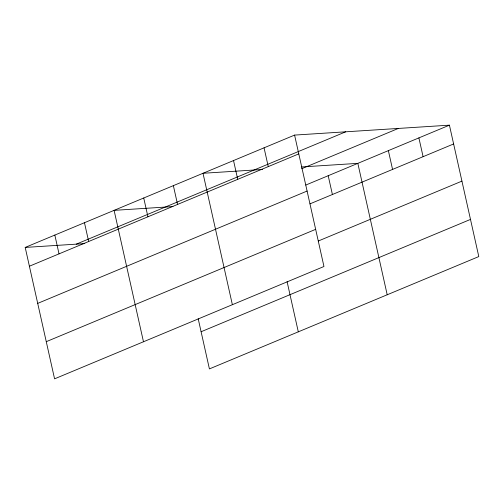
<?xml version="1.0" encoding="UTF-8"?>
<svg xmlns="http://www.w3.org/2000/svg" width="504" height="504" viewBox="0 0 504 504"><rect width="100%" height="100%" fill="white"/><g stroke="black" fill="none" stroke-linecap="round" stroke-linejoin="round"><path stroke-width="0.76" d="M294.588 135.091L323.965 266.503L54.577 378.838L25.2 247.426L294.588 135.091L449.423 125.162L478.8 256.574L209.412 368.909L198.192 318.73M76.293 244.15L345.687 131.815M29.402 266.219L298.79 153.884M301.675 168.739L398.33 128.438M305.796 185.056L449.423 125.162M37.706 303.383L307.1 191.048M309.998 203.849L453.625 143.955M46.267 341.674L315.655 229.339M318.301 241.013L461.935 181.119M201.102 331.745L470.49 219.41M262.609 169.464L202.999 173.282L232.369 304.7M301.316 166.982L357.834 163.359L387.204 294.771M172.935 206.583L114.099 210.357L143.476 341.769M25.2 247.426L84.811 243.602M418.893 137.894L423.095 156.687M388.364 150.627L392.566 169.42M328.199 175.713L332.401 194.506M264.058 147.823L268.26 166.616M287.091 281.654L298.305 331.84M233.528 160.555L237.731 179.348M173.363 185.642L177.566 204.435M143.734 197.996L147.93 216.789M84.464 222.711L88.666 241.504M54.835 235.066L59.031 253.865"/></g></svg>
